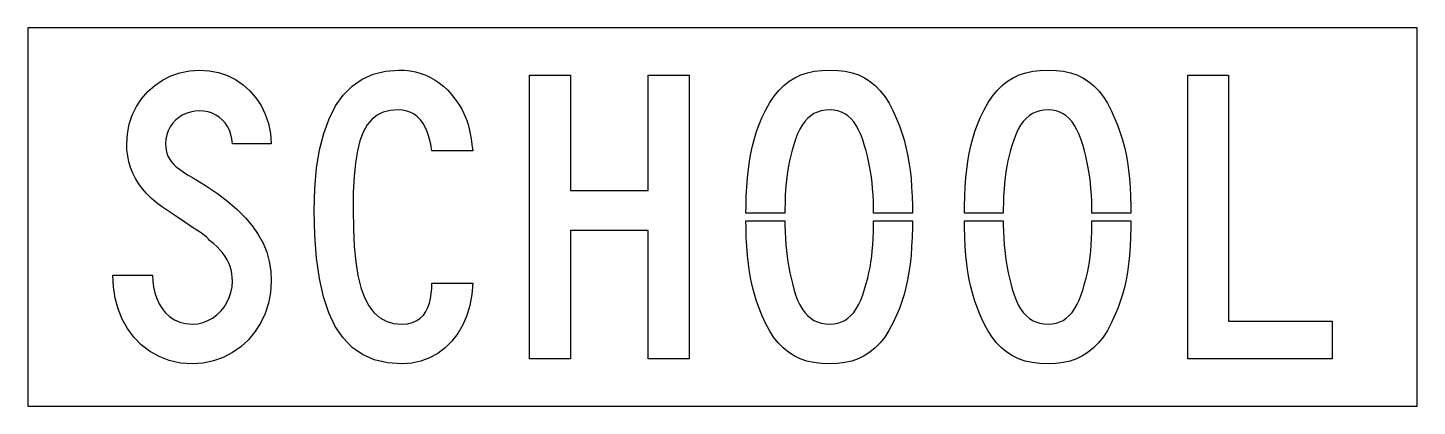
# Model space of a CAD drawing. Extents: x 0 to 88, y 0 to 24.
import ezdxf

# ---------------------------------------------------------------- set-up
doc = ezdxf.new("R2010")
doc.units = 0
doc.layers.add('CUT', color=7, linetype='Continuous')
doc.layers.add('OUTSIDE', color=1, linetype='Continuous')

msp = doc.modelspace()

# ---------------------------------------------------------------- linework, layer by layer
at = {"layer": 'CUT'}
for points in [[(14.7464, 5.2752), (14.39, 4.719), (13.9688, 4.215), (13.4918, 3.774), (12.9608, 3.3978), (12.3848, 3.0954), (11.7674, 2.8704), (11.114, 2.7318), (10.4336, 2.685), (9.6704, 2.739), (8.9612, 2.8938), (8.3114, 3.1458), (7.7192, 3.4824), (7.1882, 3.8964), (6.722, 4.3824), (6.3206, 4.9278), (5.9876, 5.529), (5.7248, 6.1752), (5.5358, 6.8574), (5.4188, 7.5702), (5.3792, 8.3046), (7.9064, 8.3046), (7.9226, 7.9266), (7.9712, 7.5504), (8.0522, 7.1814), (8.1692, 6.8286), (8.3186, 6.4956), (8.5058, 6.1896), (8.7308, 5.9142), (8.9918, 5.6766), (9.2924, 5.4804), (9.6308, 5.3346), (10.0124, 5.2428), (10.4336, 5.2104), (10.7738, 5.2356), (11.1032, 5.3112), (11.4128, 5.43), (11.7044, 5.592), (11.9744, 5.79), (12.2174, 6.024), (12.4316, 6.2868), (12.6134, 6.5766), (12.7592, 6.8898), (12.869, 7.221), (12.9356, 7.5684), (12.959, 7.9266), (12.9518, 8.1732), (12.9266, 8.4126), (12.8834, 8.6412), (12.8204, 8.8644), (12.7394, 9.0804), (12.635, 9.2928), (12.509, 9.4998), (12.3596, 9.7032), (12.1868, 9.9066), (11.987, 10.1082), (11.7602, 10.3116), (11.5064, 10.515), (11.438, 10.5906), (11.4038, 10.6356), (11.3876, 10.6644), (11.366, 10.6932), (11.3174, 10.7364), (11.222, 10.8084), (11.0582, 10.9236), (10.8044, 11.0964), (10.4408, 11.3412), (9.9458, 11.676), (9.296, 12.1116), (8.4752, 12.6624), (8.126, 12.9234), (7.8074, 13.1988), (7.5158, 13.4886), (7.2566, 13.7928), (7.0262, 14.1096), (6.8246, 14.439), (6.6536, 14.781), (6.515, 15.1338), (6.4052, 15.4956), (6.3278, 15.87), (6.2792, 16.2516), (6.2648, 16.6422), (6.3062, 17.2776), (6.4268, 17.8878), (6.6212, 18.4656), (6.884, 19.0038), (7.2116, 19.5024), (7.5986, 19.9506), (8.0396, 20.3448), (8.5292, 20.6796), (9.062, 20.9496), (9.6344, 21.1494), (10.241, 21.2736), (10.8746, 21.315), (11.4938, 21.2754), (12.0842, 21.1584), (12.6422, 20.9676), (13.1624, 20.7084), (13.6412, 20.3826), (14.0714, 19.9974), (14.453, 19.5546), (14.777, 19.0614), (15.0398, 18.5178), (15.2396, 17.931), (15.3674, 17.3046), (15.4214, 16.6422), (12.959, 16.6422), (12.9266, 16.9482), (12.8618, 17.2344), (12.7664, 17.5008), (12.644, 17.7438), (12.4928, 17.9634), (12.32, 18.1578), (12.1238, 18.3252), (11.906, 18.4674), (11.672, 18.579), (11.42, 18.66), (11.1536, 18.7086), (10.8746, 18.7266), (10.5812, 18.7086), (10.2986, 18.6546), (10.0322, 18.57), (9.7856, 18.453), (9.557, 18.3072), (9.3518, 18.1344), (9.17, 17.9364), (9.017, 17.715), (8.8946, 17.4738), (8.8028, 17.2128), (8.747, 16.9356), (8.7272, 16.6422), (8.7362, 16.428), (8.7614, 16.2282), (8.8082, 16.041), (8.8748, 15.861), (8.9666, 15.6882), (9.0836, 15.5208), (9.2276, 15.357), (9.4004, 15.1914), (9.6074, 15.0258), (9.845, 14.8548), (10.1204, 14.6802), (10.4336, 14.4948), (11.2598, 13.9908), (12.0086, 13.4868), (12.6782, 12.9792), (13.2704, 12.4698), (13.787, 11.9514), (14.2298, 11.424), (14.6006, 10.884), (14.9012, 10.3314), (15.1316, 9.7608), (15.2936, 9.1722), (15.3908, 8.5602), (15.4214, 7.9266), (15.3764, 7.212), (15.245, 6.5298), (15.0326, 5.8818)], [(25.3178, 17.3514), (25.1882, 17.6574), (25.0406, 17.9256), (24.8732, 18.1578), (24.6842, 18.3522), (24.4772, 18.5106), (24.2504, 18.633), (24.002, 18.7212), (23.732, 18.7716), (23.444, 18.7896), (22.949, 18.7536), (22.5098, 18.6456), (22.1192, 18.4602), (21.7808, 18.1902), (21.4874, 17.8338), (21.2408, 17.3838), (21.0374, 16.8366), (20.8754, 16.1886), (20.753, 15.4326), (20.6666, 14.565), (20.618, 13.5804), (20.6018, 12.4734), (20.6198, 11.2422), (20.6774, 10.137), (20.7746, 9.1542), (20.9132, 8.2884), (21.0932, 7.5396), (21.32, 6.9006), (21.5918, 6.3696), (21.9104, 5.943), (22.2794, 5.6172), (22.6988, 5.3886), (23.1704, 5.2554), (23.696, 5.2104), (24.0524, 5.2356), (24.362, 5.3094), (24.632, 5.4282), (24.8606, 5.5866), (25.0532, 5.781), (25.2116, 6.0078), (25.3394, 6.2616), (25.4366, 6.5388), (25.5086, 6.8358), (25.5554, 7.1472), (25.5824, 7.4712), (25.5914, 7.8006), (28.1798, 7.8006), (28.1276, 7.0752), (28.0016, 6.3912), (27.809, 5.7486), (27.5516, 5.1546), (27.2348, 4.6128), (26.8622, 4.1286), (26.4374, 3.7074), (25.9676, 3.351), (25.4528, 3.0666), (24.9002, 2.8578), (24.3134, 2.7282), (23.696, 2.685), (22.778, 2.7498), (21.9464, 2.9442), (21.203, 3.2718), (20.5424, 3.7326), (19.9664, 4.3284), (19.4732, 5.061), (19.0574, 5.9304), (18.7226, 6.942), (18.4652, 8.0922), (18.2816, 9.3882), (18.1736, 10.8264), (18.1376, 12.4104), (18.1754, 13.8072), (18.2906, 15.087), (18.4796, 16.2534), (18.7442, 17.301), (19.0826, 18.2316), (19.4966, 19.0416), (19.9826, 19.731), (20.5424, 20.298), (21.176, 20.7408), (21.8816, 21.0594), (22.6574, 21.252), (23.507, 21.315), (23.8652, 21.3024), (24.2162, 21.2628), (24.5564, 21.198), (24.8858, 21.108), (25.2062, 20.991), (25.5122, 20.8506), (25.8056, 20.6832), (26.0846, 20.4924), (26.3492, 20.2764), (26.5976, 20.037), (26.8298, 19.7724), (27.044, 19.4844), (27.2078, 19.2648), (27.3554, 19.0488), (27.4868, 18.8292), (27.6056, 18.6042), (27.7082, 18.372), (27.8018, 18.1272), (27.8828, 17.8644), (27.9548, 17.5854), (28.0196, 17.2812), (28.079, 16.9518), (28.1312, 16.5918), (28.1798, 16.1994), (25.5914, 16.1994), (25.5176, 16.6224), (25.4276, 17.0058)], [(53.5058, 13.7982), (53.4716, 14.1744), (53.4284, 14.5344), (53.3762, 14.8782), (53.3168, 15.213), (53.2502, 15.5406), (53.1746, 15.8628), (53.0918, 16.1868), (53.0018, 16.5162), (52.8848, 16.8924), (52.7588, 17.2326), (52.6202, 17.5368), (52.4708, 17.8068), (52.3088, 18.0426), (52.1324, 18.2442), (51.9452, 18.4134), (51.7436, 18.5502), (51.5276, 18.6564), (51.2972, 18.7302), (51.0506, 18.7752), (50.7914, 18.7896), (50.516, 18.7752), (50.2586, 18.7302), (50.0174, 18.6564), (49.7942, 18.5538), (49.5854, 18.4188), (49.3928, 18.2532), (49.2146, 18.0552), (49.0508, 17.8266), (48.8996, 17.5638), (48.7592, 17.2686), (48.6332, 16.941), (48.5162, 16.5792), (48.4136, 16.2354), (48.3218, 15.8952), (48.2426, 15.5568), (48.1724, 15.2148), (48.1148, 14.8674), (48.0662, 14.511), (48.0284, 14.1402), (47.9978, 13.7532), (47.9762, 13.3464), (47.96, 12.9144), (47.951, 12.4572), (47.9502, 12.251), (45.4868, 12.251), (45.4904, 12.693), (45.5084, 13.3194), (45.5372, 13.9152), (45.5786, 14.4804), (45.6362, 15.0204), (45.7064, 15.537), (45.7928, 16.032), (45.8972, 16.509), (46.0178, 16.9698), (46.1582, 17.418), (46.3166, 17.8554), (46.4966, 18.2838), (46.7396, 18.795), (46.9988, 19.254), (47.2742, 19.6644), (47.5676, 20.0244), (47.8808, 20.3376), (48.2174, 20.6058), (48.5774, 20.8272), (48.9608, 21.0072), (49.373, 21.144), (49.814, 21.2412), (50.2874, 21.297), (50.7914, 21.315), (51.2954, 21.297), (51.767, 21.2394), (52.2062, 21.1422), (52.6184, 21.0054), (53, 20.8236), (53.3564, 20.5968), (53.6876, 20.325), (53.9954, 20.0064), (54.2816, 19.6374), (54.5462, 19.218), (54.7928, 18.7464), (55.0232, 18.2208), (55.2014, 17.7798), (55.3598, 17.337), (55.5002, 16.8906), (55.6208, 16.4334), (55.7252, 15.9654), (55.8116, 15.4812), (55.8836, 14.9772), (55.9394, 14.4498), (55.9808, 13.8954), (56.0114, 13.3104), (56.0276, 12.6894), (56.0312, 12.251), (53.5682, 12.251), (53.5652, 12.5184), (53.5544, 12.9738), (53.5346, 13.3986)], [(67.337, 13.7982), (67.3028, 14.1744), (67.2596, 14.5344), (67.2074, 14.8782), (67.148, 15.213), (67.0814, 15.5406), (67.0058, 15.8628), (66.923, 16.1868), (66.833, 16.5162), (66.716, 16.8924), (66.59, 17.2326), (66.4514, 17.5368), (66.302, 17.8068), (66.14, 18.0426), (65.9636, 18.2442), (65.7764, 18.4134), (65.5748, 18.5502), (65.3588, 18.6564), (65.1284, 18.7302), (64.8818, 18.7752), (64.6226, 18.7896), (64.3472, 18.7752), (64.0898, 18.7302), (63.8486, 18.6564), (63.6254, 18.5538), (63.4166, 18.4188), (63.224, 18.2532), (63.0458, 18.0552), (62.882, 17.8266), (62.7308, 17.5638), (62.5904, 17.2686), (62.4644, 16.941), (62.3474, 16.5792), (62.2448, 16.2354), (62.153, 15.8952), (62.0738, 15.5568), (62.0036, 15.2148), (61.946, 14.8674), (61.8974, 14.511), (61.8596, 14.1402), (61.829, 13.7532), (61.8074, 13.3464), (61.7912, 12.9144), (61.7822, 12.4572), (61.7814, 12.251), (59.318, 12.251), (59.3216, 12.693), (59.3396, 13.3194), (59.3684, 13.9152), (59.4098, 14.4804), (59.4674, 15.0204), (59.5376, 15.537), (59.624, 16.032), (59.7284, 16.509), (59.849, 16.9698), (59.9894, 17.418), (60.1478, 17.8554), (60.3278, 18.2838), (60.5708, 18.795), (60.83, 19.254), (61.1054, 19.6644), (61.3988, 20.0244), (61.712, 20.3376), (62.0486, 20.6058), (62.4086, 20.8272), (62.792, 21.0072), (63.2042, 21.144), (63.6452, 21.2412), (64.1186, 21.297), (64.6226, 21.315), (65.1266, 21.297), (65.5982, 21.2394), (66.0374, 21.1422), (66.4496, 21.0054), (66.8312, 20.8236), (67.1876, 20.5968), (67.5188, 20.325), (67.8266, 20.0064), (68.1128, 19.6374), (68.3774, 19.218), (68.624, 18.7464), (68.8544, 18.2208), (69.0326, 17.7798), (69.191, 17.337), (69.3314, 16.8906), (69.452, 16.4334), (69.5564, 15.9654), (69.6428, 15.4812), (69.7148, 14.9772), (69.7706, 14.4498), (69.812, 13.8954), (69.8426, 13.3104), (69.8588, 12.6894), (69.8624, 12.251), (67.3994, 12.251), (67.3964, 12.5184), (67.3856, 12.9738), (67.3658, 13.3986)], [(34.37, 3), (31.7816, 3), (31.7816, 21), (34.37, 21), (34.37, 13.674), (39.2966, 13.674), (39.2966, 21), (41.8868, 21), (41.8868, 3), (39.2966, 3), (39.2966, 11.1468), (34.37, 11.1468)], [(76.0526, 5.3994), (82.6208, 5.3994), (82.6208, 3), (73.4642, 3), (73.4642, 21), (76.0526, 21)], [(55.7252, 8.0112), (55.6208, 7.5396), (55.5002, 7.0842), (55.3598, 6.6414), (55.2014, 6.2076), (55.0232, 5.7792), (54.7928, 5.2662), (54.5426, 4.8036), (54.2726, 4.3896), (53.981, 4.0224), (53.6678, 3.702), (53.333, 3.4266), (52.973, 3.1962), (52.5896, 3.009), (52.181, 2.865), (51.7454, 2.7642), (51.281, 2.7048), (50.7914, 2.685), (50.2712, 2.7048), (49.7888, 2.7642), (49.3388, 2.865), (48.9194, 3.009), (48.5306, 3.1962), (48.1706, 3.4266), (47.8358, 3.702), (47.5244, 4.0224), (47.2382, 4.3896), (46.9718, 4.8036), (46.7252, 5.2662), (46.4966, 5.7792), (46.3166, 6.2202), (46.1582, 6.663), (46.0178, 7.1112), (45.8972, 7.5684), (45.7928, 8.0382), (45.7064, 8.526), (45.6362, 9.0354), (45.5786, 9.5682), (45.5372, 10.1316), (45.5084, 10.7256), (45.4904, 11.3592), (45.4873, 11.749), (47.9509, 11.749), (47.9528, 11.496), (47.9636, 11.0532), (47.9834, 10.6356), (48.0122, 10.2414), (48.0482, 9.867), (48.0914, 9.5052), (48.1418, 9.1542), (48.2012, 8.8104), (48.2678, 8.4684), (48.3434, 8.1264), (48.4262, 7.779), (48.5162, 7.4208), (48.6332, 7.059), (48.7592, 6.7314), (48.8996, 6.4362), (49.0508, 6.1734), (49.2146, 5.9448), (49.3928, 5.7468), (49.5854, 5.5812), (49.7942, 5.4462), (50.0174, 5.3436), (50.2586, 5.2698), (50.516, 5.2248), (50.7914, 5.2104), (51.0506, 5.2248), (51.2972, 5.2698), (51.5276, 5.3436), (51.7436, 5.4462), (51.9452, 5.5812), (52.1324, 5.7468), (52.3088, 5.9448), (52.4708, 6.1734), (52.6202, 6.4362), (52.7588, 6.7314), (52.8848, 7.059), (53.0018, 7.4208), (53.1062, 7.7772), (53.1962, 8.1228), (53.2772, 8.4612), (53.3456, 8.7996), (53.4032, 9.1398), (53.4518, 9.489), (53.4896, 9.8526), (53.5202, 10.2324), (53.5436, 10.6356), (53.558, 11.0676), (53.567, 11.5302), (53.5686, 11.749), (56.0307, 11.749), (56.0276, 11.3574), (56.0114, 10.722), (55.9808, 10.1226), (55.9394, 9.5538), (55.8836, 9.0156), (55.8116, 8.5026)], [(69.5564, 8.0112), (69.452, 7.5396), (69.3314, 7.0842), (69.191, 6.6414), (69.0326, 6.2076), (68.8544, 5.7792), (68.624, 5.2662), (68.3738, 4.8036), (68.1038, 4.3896), (67.8122, 4.0224), (67.499, 3.702), (67.1642, 3.4266), (66.8042, 3.1962), (66.4208, 3.009), (66.0122, 2.865), (65.5766, 2.7642), (65.1122, 2.7048), (64.6226, 2.685), (64.1024, 2.7048), (63.62, 2.7642), (63.17, 2.865), (62.7506, 3.009), (62.3618, 3.1962), (62.0018, 3.4266), (61.667, 3.702), (61.3556, 4.0224), (61.0694, 4.3896), (60.803, 4.8036), (60.5564, 5.2662), (60.3278, 5.7792), (60.1478, 6.2202), (59.9894, 6.663), (59.849, 7.1112), (59.7284, 7.5684), (59.624, 8.0382), (59.5376, 8.526), (59.4674, 9.0354), (59.4098, 9.5682), (59.3684, 10.1316), (59.3396, 10.7256), (59.3216, 11.3592), (59.3185, 11.749), (61.7821, 11.749), (61.784, 11.496), (61.7948, 11.0532), (61.8146, 10.6356), (61.8434, 10.2414), (61.8794, 9.867), (61.9226, 9.5052), (61.973, 9.1542), (62.0324, 8.8104), (62.099, 8.4684), (62.1746, 8.1264), (62.2574, 7.779), (62.3474, 7.4208), (62.4644, 7.059), (62.5904, 6.7314), (62.7308, 6.4362), (62.882, 6.1734), (63.0458, 5.9448), (63.224, 5.7468), (63.4166, 5.5812), (63.6254, 5.4462), (63.8486, 5.3436), (64.0898, 5.2698), (64.3472, 5.2248), (64.6226, 5.2104), (64.8818, 5.2248), (65.1284, 5.2698), (65.3588, 5.3436), (65.5748, 5.4462), (65.7764, 5.5812), (65.9636, 5.7468), (66.14, 5.9448), (66.302, 6.1734), (66.4514, 6.4362), (66.59, 6.7314), (66.716, 7.059), (66.833, 7.4208), (66.9374, 7.7772), (67.0274, 8.1228), (67.1084, 8.4612), (67.1768, 8.7996), (67.2344, 9.1398), (67.283, 9.489), (67.3208, 9.8526), (67.3514, 10.2324), (67.3748, 10.6356), (67.3892, 11.0676), (67.3982, 11.5302), (67.3998, 11.749), (69.8619, 11.749), (69.8588, 11.3574), (69.8426, 10.722), (69.812, 10.1226), (69.7706, 9.5538), (69.7148, 9.0156), (69.6428, 8.5026)]]:
    msp.add_lwpolyline(points, close=True, dxfattribs=at)
at = {"layer": 'OUTSIDE'}
msp.add_lwpolyline([(0, 0), (88, 0), (88, 24), (0, 24)], close=True, dxfattribs=at)

doc.saveas('drawing.dxf')
